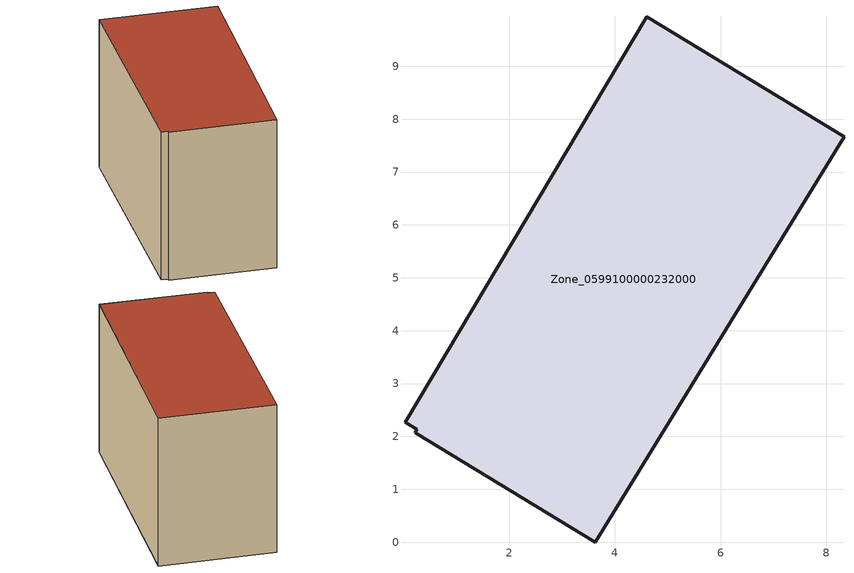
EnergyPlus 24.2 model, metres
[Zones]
Zone_0599100000232000
 floor ground (C_G): 0.26,2.14 0.04,2.27 4.6,9.94 8.33,7.67 3.63,0 0.22,2.07 z0
 wall outside (C_F): 3.63,0 8.33,7.67 4.6,9.94 0.04,2.27 0.26,2.14 0.22,2.07 3.63,0 z0:5.99
 roof outside (C_R): 0.04,2.27 0.26,2.14 0.22,2.07 3.63,0 8.33,7.67 4.6,9.94 z5.99
[BUILDING]
Pand.0599100000232000: North Axis=0; Terrain=City; Loads Convergence Tolerance Value=0.04; Temperature Convergence Tolerance Value=0.4; Solar Distribution=FullExterior; Maximum Number of Warmup Days=25; Minimum Number of Warmup Days=1
[Site:Location]
Rotterdam.The.Hague.AP_ZH_NLD Design_Conditions: Latitude=51.96; Longitude=4.45; Time Zone=1; Elevation=-4.5
[SITE:GROUNDTEMPERATURE:BUILDINGSURFACE]
18, 18, 18, 18, 18, 18, 18, 18, 18, 18, 18, 18
[MATERIAL] Thermal Absorptance=0.9; Solar Absorptance=0.7; Visible Absorptance=0.7
Name | Roughness | Thickness | Conductivity | Density | Specific Heat
G.TI.1946-1964 | MediumSmooth | 0.15 | 1 | 540 | 1210
F.TI.1946-1964 | Rough | 0.3 | 0.857143 | 1920 | 840
R.TI.1946-1964 | MediumRough | 0.2 | 0.277778 | 1500 | 1000
[CONSTRUCTION]
C_G: G.TI.1946-1964
C_F: F.TI.1946-1964
C_R: R.TI.1946-1964
[ZONE]
Zone_0599100000232000: Type=1; Multiplier=1; Ceiling Height=Autocalculate; Volume=Autocalculate; Floor Area=autocalculate; Part of Total Floor Area=Yes
[ZONEINFILTRATION:DESIGNFLOWRATE]
Infil_Zone_0599100000232000: Zone or ZoneList or Space or SpaceList=Zone_0599100000232000; Schedule=AlwaysOn; Design Flow Rate Calculation Method=Flow/Area; Flow Rate per Floor Area=0.003; Constant Term Coefficient=1; Temperature Term Coefficient=0; Velocity Term Coefficient=0; Velocity Squared Term Coefficient=0
[HVACTEMPLATE:ZONE:IDEALLOADSAIRSYSTEM]
Zone_0599100000232000: Maximum Heating Supply Air Temperature=50; Minimum Cooling Supply Air Temperature=13; Maximum Heating Supply Air Humidity Ratio=0.0156; Minimum Cooling Supply Air Humidity Ratio=0.0077; Heating Limit=NoLimit; Cooling Limit=NoLimit; Dehumidification Control Type=ConstantSensibleHeatRatio; Cooling Sensible Heat Ratio=0.7; Dehumidification Setpoint=60; Humidification Control Type=None; Humidification Setpoint=30; Outdoor Air Method=None; Outdoor Air Flow Rate per Person=0.00944; Outdoor Air Flow Rate per Zone Floor Area=0; Outdoor Air Flow Rate per Zone=0; Demand Controlled Ventilation Type=None; Outdoor Air Economizer Type=NoEconomizer; Heat Recovery Type=None; Sensible Heat Recovery Effectiveness=0.7; Latent Heat Recovery Effectiveness=0.65
[ZONECONTROL:THERMOSTAT]
ThermostatControl_Zone_0599100000232000: Zone or ZoneList=Zone_0599100000232000; Control Type Schedule=DualSetpointControlType; Control 1=Thermostat_Zone_0599100000232000; Temperature Difference Between Cutout And Setpoint=0
[THERMOSTATSETPOINT:DUALSETPOINT]
Thermostat_Zone_0599100000232000: Heating Setpoint Temperature Schedule=HeatingSetpoint_Zone_0599100000232000; Cooling Setpoint Temperature Schedule=CoolingSetpoint_Zone_0599100000232000
[SCHEDULE:COMPACT]
HeatingSetpoint_Zone_0599100000232000: Through: 12/31, For: AllDays, Until: 24:00, 21
CoolingSetpoint_Zone_0599100000232000: Through: 12/31, For: AllDays, Until: 24:00, 24
DualSetpointControlType: Through: 12/31, For: AllDays, Until: 24:00, 4
AlwaysOn: Through: 12/31, For: AllDays, Until: 24:00, 1
